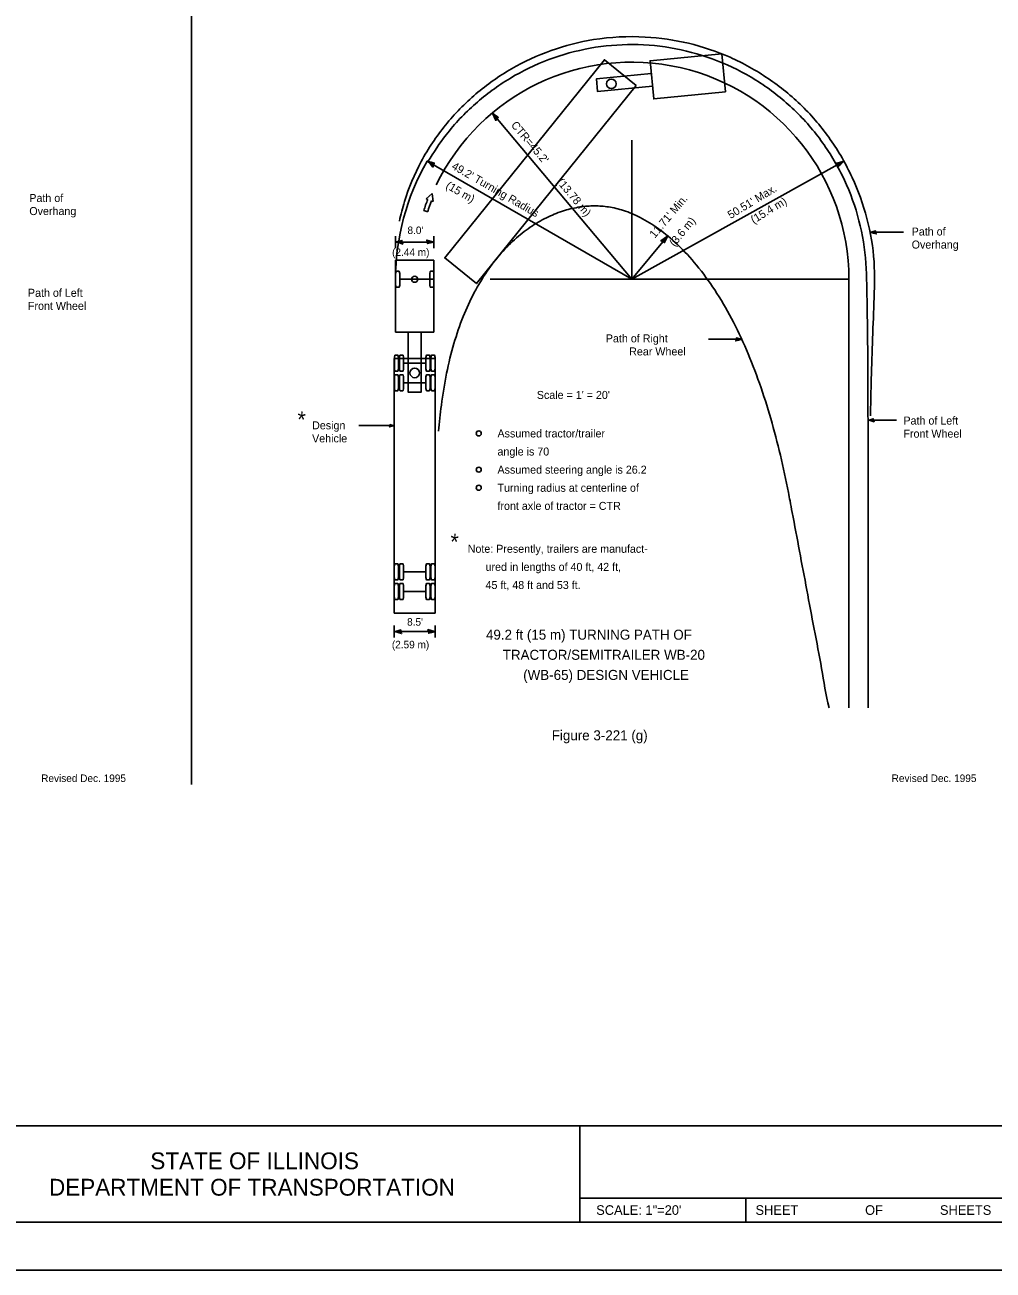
# Model space of a CAD drawing. Extents: x 2145173 to 2147094, y 2149363 to 2149822.
# Drawn here: x 2145472.5 to 2145674.1, y 2149382 to 2149641.3 of the extents above; entities that cross this region are included whole.
import ezdxf

# ---------------------------------------------------------------- set-up
doc = ezdxf.new("R2010")
doc.units = 0
for name, color, linetype in [('Design_EX_Roadway Dimensions', 7, 'Continuous'), ('Design_PR_Roadway Notes', 7, 'Continuous'), ('Level 48', 7, 'Continuous'), ('Sheets_50 Reference Boundary', 7, 'Continuous'), ('Sheets_General Details', 7, 'Continuous'), ('Sheets_Printer Plotting Border', 7, 'Continuous'), ('Topo_Building', 7, 'Continuous')]:
    doc.layers.add(name, color=color, linetype=linetype)

msp = doc.modelspace()

# ---------------------------------------------------------------- linework, layer by layer
at = {"layer": 'Design_EX_Roadway Dimensions'}
for p, q in [((2145598.877, 2149588.303), (2145569.821, 2149622.929)), ((2145598.877, 2149588.303), (2145556.269, 2149612.9050000003)), ((2145643.021, 2149612.861), (2145598.877, 2149588.303)), ((2145549.677, 2149597.305), (2145549.677, 2149594.805)), ((2145557.675, 2149597.305), (2145557.675, 2149594.805)), ((2145606.361, 2149597.3170000003), (2145598.877, 2149588.303)), ((2145557.675, 2149596.055), (2145549.677, 2149596.055)), ((2145549.427, 2149516.205), (2145549.427, 2149513.705)), ((2145557.925, 2149514.955), (2145549.427, 2149514.955)), ((2145557.925, 2149516.205), (2145557.925, 2149513.705))]:
    msp.add_line(p, q, dxfattribs=at)
for points in [[(2145570.775, 2149621.733), (2145571.055, 2149622.035), (2145570.505, 2149622.415), (2145569.821, 2149622.929), (2145570.225, 2149622.107), (2145570.539, 2149621.355), (2145570.775, 2149621.733), (2145570.9390000002, 2149621.957), (2145570.183, 2149622.499), (2145570.577, 2149621.545), (2145570.751, 2149621.879), (2145570.447, 2149622.167), (2145570.619, 2149621.791)], [(2145557.573, 2149612.107), (2145557.731, 2149612.485), (2145557.083, 2149612.6550000003), (2145556.267, 2149612.9050000003), (2145556.927, 2149612.273), (2145557.479, 2149611.671), (2145557.573, 2149612.107), (2145557.649, 2149612.373), (2145556.753, 2149612.623), (2145557.451, 2149611.863), (2145557.499, 2149612.237), (2145557.115, 2149612.403), (2145557.4050000003, 2149612.109)], [(2145641.665, 2149612.151), (2145641.909, 2149611.819), (2145642.389, 2149612.287), (2145643.021, 2149612.861), (2145642.139, 2149612.619), (2145641.341, 2149612.455), (2145641.665, 2149612.151), (2145641.857, 2149611.949), (2145642.533, 2149612.591), (2145641.519, 2149612.381), (2145641.815, 2149612.149), (2145642.1550000003, 2149612.393), (2145641.753, 2149612.295)], [(2145605.3510000003, 2149596.165), (2145605.699, 2149595.943), (2145605.977, 2149596.555), (2145606.361, 2149597.3170000003), (2145605.625, 2149596.773), (2145604.9390000002, 2149596.3310000002), (2145605.3510000003, 2149596.165), (2145605.605, 2149596.043), (2145606.001, 2149596.887), (2145605.133, 2149596.327), (2145605.4930000002, 2149596.217), (2145605.723, 2149596.5670000003), (2145605.383, 2149596.329)], [(2145551.053, 2149596.017), (2145551.007, 2149596.3850000002), (2145550.425, 2149596.225), (2145549.677, 2149596.055), (2145550.477, 2149595.859), (2145551.177, 2149595.637), (2145551.053, 2149596.017), (2145550.989, 2149596.261), (2145550.181, 2149596.055), (2145551.0670000003, 2149595.773), (2145550.935, 2149596.085), (2145550.561, 2149596.041), (2145550.921, 2149595.945)], [(2145556.299, 2149596.089), (2145556.345, 2149595.721), (2145556.929, 2149595.881), (2145557.675, 2149596.055), (2145556.875, 2149596.249), (2145556.177, 2149596.469), (2145556.299, 2149596.089), (2145556.359, 2149595.845), (2145557.171, 2149596.055), (2145556.283, 2149596.333), (2145556.415, 2149596.021), (2145556.789, 2149596.065), (2145556.431, 2149596.161)], [(2145550.803, 2149514.919), (2145550.757, 2149515.287), (2145550.175, 2149515.127), (2145549.427, 2149514.955), (2145550.227, 2149514.759), (2145550.927, 2149514.539), (2145550.803, 2149514.919), (2145550.739, 2149515.161), (2145549.931, 2149514.955), (2145550.8170000003, 2149514.675), (2145550.685, 2149514.987), (2145550.311, 2149514.943), (2145550.671, 2149514.847)], [(2145556.549, 2149514.991), (2145556.595, 2149514.623), (2145557.179, 2149514.783), (2145557.925, 2149514.955), (2145557.125, 2149515.151), (2145556.427, 2149515.3710000003), (2145556.549, 2149514.991), (2145556.609, 2149514.747), (2145557.421, 2149514.955), (2145556.533, 2149515.235), (2145556.665, 2149514.923), (2145557.039, 2149514.967), (2145556.681, 2149515.061)]]:
    msp.add_lwpolyline(points, dxfattribs=at)
at = {"layer": 'Design_PR_Roadway Notes'}
for p, q in [((2145648.515, 2149598.089), (2145655.417, 2149598.089)), ((2145621.775, 2149575.799), (2145614.861, 2149575.799)), ((2145648.057, 2149558.971), (2145653.989, 2149558.971)), ((2145549.427, 2149557.835), (2145542.063, 2149557.835))]:
    msp.add_line(p, q, dxfattribs=at)
for points in [[(2145649.667, 2149598.059), (2145649.627, 2149598.365), (2145649.141, 2149598.233), (2145648.515, 2149598.089), (2145649.183, 2149597.923), (2145649.765, 2149597.739), (2145649.667, 2149598.059), (2145649.613, 2149598.265), (2145648.935, 2149598.089), (2145649.677, 2149597.853), (2145649.565, 2149598.115), (2145649.255, 2149598.079), (2145649.557, 2149597.997)], [(2145620.629, 2149575.771), (2145620.665, 2149576.079), (2145621.151, 2149575.945), (2145621.775, 2149575.799), (2145621.109, 2149575.6350000002), (2145620.525, 2149575.453), (2145620.629, 2149575.771), (2145620.679, 2149575.975), (2145621.353, 2149575.799), (2145620.617, 2149575.565), (2145620.723, 2149575.829), (2145621.035, 2149575.789), (2145620.735, 2149575.707)], [(2145649.201, 2149558.943), (2145649.163, 2149559.251), (2145648.681, 2149559.117), (2145648.057, 2149558.971), (2145648.723, 2149558.807), (2145649.307, 2149558.625), (2145649.201, 2149558.943), (2145649.151, 2149559.149), (2145648.477, 2149558.971), (2145649.213, 2149558.737), (2145649.107, 2149559.001), (2145648.795, 2149558.963), (2145649.093, 2149558.883)], [(2145548.509, 2149557.809), (2145548.539, 2149558.057), (2145548.927, 2149557.951), (2145549.427, 2149557.835), (2145548.893, 2149557.703), (2145548.427, 2149557.557), (2145548.509, 2149557.809), (2145548.551, 2149557.973), (2145549.091, 2149557.835), (2145548.501, 2149557.647), (2145548.587, 2149557.857), (2145548.835, 2149557.825), (2145548.595, 2149557.761)]]:
    msp.add_lwpolyline(points, dxfattribs=at)
for centre in [(2145567.000101725, 2149556.208002756), (2145567.000101725, 2149548.6660947558), (2145567.000101725, 2149544.895140756)]:
    msp.add_circle(centre, 0.52085, dxfattribs=at)
at = {"layer": 'Level 48'}
msp.add_lwpolyline([(2145172.5949663925, 2149822.02663802), (2145852.5949663874, 2149822.02663802), (2145852.5949663874, 2149382.0266379816), (2145172.5949663925, 2149382.0266379816)], close=True, dxfattribs=at)
at = {"layer": 'Sheets_50 Reference Boundary'}
msp.add_lwpolyline([(2145212.5949663874, 2149812.0227396996), (2145842.5949663925, 2149812.0227396996), (2145842.5949663925, 2149412.02663802), (2145212.5949663874, 2149412.02663802)], close=True, dxfattribs=at)
at = {"layer": 'Sheets_General Details'}
for p, q in [((2145507.227, 2149483.105), (2145507.227, 2149691.445)), ((2145212.5949663874, 2149412.02663802), (2145842.5949663925, 2149412.02663802)), ((2145588.0804258105, 2149412.02663802), (2145588.0804258105, 2149392.02663802)), ((2145588.0804258105, 2149397.02663802), (2145742.0804258105, 2149397.02663802)), ((2145622.5949663827, 2149397.02663802), (2145622.5949663827, 2149392.02663802)), ((2145852.5949663874, 2149382.0266380147), (2145172.5949663874, 2149382.02663802))]:
    msp.add_line(p, q, dxfattribs=at)
msp.add_lwpolyline([(2145212.5949663874, 2149812.02663802), (2145842.5949663925, 2149812.02663802), (2145842.5949663925, 2149392.02663802), (2145212.5949663874, 2149392.02663802)], close=True, dxfattribs=at)
at = {"layer": 'Sheets_Printer Plotting Border'}
msp.add_lwpolyline([(2145172.5949663925, 2149382.0266379816), (2145852.5949664307, 2149382.0266379816), (2145852.5949664307, 2149822.02663802), (2145172.5949663925, 2149822.02663802)], close=True, dxfattribs=at)
at = {"layer": 'Topo_Building'}
for p, q in [((2145598.877, 2149617.293), (2145598.877, 2149588.303)), ((2145557.313, 2149606.153), (2145556.031, 2149605.061)), ((2145556.031, 2149605.061), (2145556.393, 2149604.929)), ((2145557.537, 2149604.487), (2145557.313, 2149606.153)), ((2145555.573, 2149602.599), (2145556.383, 2149602.361)), ((2145555.573, 2149602.599), (2145555.573, 2149602.599)), ((2145557.183, 2149604.627), (2145557.537, 2149604.487)), ((2145557.675, 2149592.305), (2145549.677, 2149592.305)), ((2145549.677, 2149592.305), (2145549.677, 2149577.303)), ((2145557.675, 2149592.305), (2145557.675, 2149577.303)), ((2145557.675, 2149588.303), (2145550.541, 2149588.303)), ((2145569.361, 2149588.303), (2145598.877, 2149588.303)), ((2145644.079, 2149588.303), (2145598.877, 2149588.303)), ((2145644.079, 2149499.069), (2145644.079, 2149588.303)), ((2145557.675, 2149577.303), (2145549.677, 2149577.303)), ((2145549.427, 2149571.803), (2145557.925, 2149571.803)), ((2145549.427, 2149518.801), (2145549.427, 2149571.803)), ((2145557.925, 2149571.803), (2145557.925, 2149518.801)), ((2145556.007, 2149570.843), (2145551.353, 2149570.843)), ((2145556.007, 2149566.759), (2145551.353, 2149566.759)), ((2145556.005, 2149527.3850000002), (2145551.3510000003, 2149527.3850000002)), ((2145556.005, 2149523.301), (2145551.3510000003, 2149523.301)), ((2145557.925, 2149518.801), (2145549.427, 2149518.801)), ((2145639.945, 2149499.069), (2145639.945, 2149499.065))]:
    msp.add_line(p, q, dxfattribs=at)
for points in [[(2145599.7970000003, 2149628.6550000003), (2145566.525, 2149587.399), (2145559.909, 2149592.735), (2145593.181, 2149633.9930000002), (2145599.7970000003, 2149628.6550000003)], [(2145618.3850000002, 2149627.305), (2145603.4590000003, 2149625.835), (2145602.673, 2149633.801), (2145617.603, 2149635.267), (2145618.3850000002, 2149627.305)], [(2145603.195, 2149628.4930000002), (2145591.751, 2149627.367), (2145591.491, 2149630.021), (2145602.935, 2149631.147)], [(2145549.677, 2149589.503), (2145549.781, 2149589.949), (2145549.841, 2149589.971), (2145550.377, 2149589.971), (2145550.435, 2149589.949), (2145550.541, 2149589.503), (2145550.541, 2149587.103), (2145550.435, 2149586.657), (2145550.377, 2149586.637), (2145549.841, 2149586.637), (2145549.781, 2149586.657), (2145549.677, 2149587.103), (2145549.677, 2149589.503)], [(2145556.809, 2149589.503), (2145556.915, 2149589.949), (2145556.975, 2149589.971), (2145557.509, 2149589.971), (2145557.569, 2149589.949), (2145557.675, 2149589.503), (2145557.675, 2149587.103), (2145557.569, 2149586.657), (2145557.509, 2149586.637), (2145556.975, 2149586.637), (2145556.915, 2149586.657), (2145556.809, 2149587.103), (2145556.809, 2149589.503)], [(2145555.009, 2149577.303), (2145555.009, 2149564.773), (2145552.341, 2149564.773), (2145552.341, 2149577.303), (2145555.009, 2149577.303)], [(2145549.429, 2149572.043), (2145549.533, 2149572.489), (2145549.593, 2149572.509), (2145550.129, 2149572.509), (2145550.187, 2149572.489), (2145550.293, 2149572.043), (2145550.293, 2149569.643), (2145550.187, 2149569.197), (2145550.129, 2149569.179), (2145549.593, 2149569.179), (2145549.533, 2149569.197), (2145549.429, 2149569.643), (2145549.429, 2149572.043)], [(2145550.483, 2149572.043), (2145550.589, 2149572.489), (2145550.653, 2149572.509), (2145551.183, 2149572.509), (2145551.241, 2149572.489), (2145551.353, 2149572.043), (2145551.353, 2149569.643), (2145551.241, 2149569.197), (2145551.183, 2149569.179), (2145550.653, 2149569.179), (2145550.589, 2149569.197), (2145550.483, 2149569.643), (2145550.483, 2149572.043)], [(2145556.007, 2149572.043), (2145556.113, 2149572.489), (2145556.173, 2149572.509), (2145556.707, 2149572.509), (2145556.765, 2149572.489), (2145556.8710000003, 2149572.043), (2145556.8710000003, 2149569.643), (2145556.765, 2149569.197), (2145556.707, 2149569.179), (2145556.173, 2149569.179), (2145556.113, 2149569.197), (2145556.007, 2149569.643), (2145556.007, 2149572.043)], [(2145557.061, 2149572.043), (2145557.167, 2149572.489), (2145557.227, 2149572.509), (2145557.761, 2149572.509), (2145557.821, 2149572.489), (2145557.927, 2149572.043), (2145557.927, 2149569.643), (2145557.821, 2149569.197), (2145557.761, 2149569.179), (2145557.227, 2149569.179), (2145557.167, 2149569.197), (2145557.061, 2149569.643), (2145557.061, 2149572.043)], [(2145549.429, 2149567.9590000003), (2145549.533, 2149568.4050000003), (2145549.593, 2149568.429), (2145550.129, 2149568.429), (2145550.187, 2149568.4050000003), (2145550.293, 2149567.9590000003), (2145550.293, 2149565.559), (2145550.187, 2149565.113), (2145550.129, 2149565.093), (2145549.593, 2149565.093), (2145549.533, 2149565.113), (2145549.429, 2149565.559), (2145549.429, 2149567.9590000003)], [(2145550.483, 2149567.9590000003), (2145550.589, 2149568.4050000003), (2145550.653, 2149568.429), (2145551.183, 2149568.429), (2145551.241, 2149568.4050000003), (2145551.353, 2149567.9590000003), (2145551.353, 2149565.559), (2145551.241, 2149565.113), (2145551.183, 2149565.093), (2145550.653, 2149565.093), (2145550.589, 2149565.113), (2145550.483, 2149565.559), (2145550.483, 2149567.9590000003)], [(2145556.007, 2149567.9590000003), (2145556.113, 2149568.4050000003), (2145556.173, 2149568.429), (2145556.707, 2149568.429), (2145556.765, 2149568.4050000003), (2145556.8710000003, 2149567.9590000003), (2145556.8710000003, 2149565.559), (2145556.765, 2149565.113), (2145556.707, 2149565.093), (2145556.173, 2149565.093), (2145556.113, 2149565.113), (2145556.007, 2149565.559), (2145556.007, 2149567.9590000003)], [(2145557.061, 2149567.9590000003), (2145557.167, 2149568.4050000003), (2145557.227, 2149568.429), (2145557.761, 2149568.429), (2145557.821, 2149568.4050000003), (2145557.927, 2149567.9590000003), (2145557.927, 2149565.559), (2145557.821, 2149565.113), (2145557.761, 2149565.093), (2145557.227, 2149565.093), (2145557.167, 2149565.113), (2145557.061, 2149565.559), (2145557.061, 2149567.9590000003)], [(2145549.427, 2149528.585), (2145549.531, 2149529.029), (2145549.591, 2149529.051), (2145550.127, 2149529.051), (2145550.185, 2149529.029), (2145550.291, 2149528.585), (2145550.291, 2149526.185), (2145550.185, 2149525.739), (2145550.127, 2149525.719), (2145549.591, 2149525.719), (2145549.531, 2149525.739), (2145549.427, 2149526.185), (2145549.427, 2149528.585)], [(2145550.481, 2149528.585), (2145550.587, 2149529.029), (2145550.651, 2149529.051), (2145551.181, 2149529.051), (2145551.239, 2149529.029), (2145551.3510000003, 2149528.585), (2145551.3510000003, 2149526.185), (2145551.239, 2149525.739), (2145551.181, 2149525.719), (2145550.651, 2149525.719), (2145550.587, 2149525.739), (2145550.481, 2149526.185), (2145550.481, 2149528.585)], [(2145556.005, 2149528.585), (2145556.111, 2149529.029), (2145556.171, 2149529.051), (2145556.705, 2149529.051), (2145556.7630000003, 2149529.029), (2145556.869, 2149528.585), (2145556.869, 2149526.185), (2145556.7630000003, 2149525.739), (2145556.705, 2149525.719), (2145556.171, 2149525.719), (2145556.111, 2149525.739), (2145556.005, 2149526.185), (2145556.005, 2149528.585)], [(2145557.059, 2149528.585), (2145557.165, 2149529.029), (2145557.225, 2149529.051), (2145557.759, 2149529.051), (2145557.819, 2149529.029), (2145557.925, 2149528.585), (2145557.925, 2149526.185), (2145557.819, 2149525.739), (2145557.759, 2149525.719), (2145557.225, 2149525.719), (2145557.165, 2149525.739), (2145557.059, 2149526.185), (2145557.059, 2149528.585)], [(2145549.427, 2149524.501), (2145549.531, 2149524.947), (2145549.591, 2149524.969), (2145550.127, 2149524.969), (2145550.185, 2149524.947), (2145550.291, 2149524.501), (2145550.291, 2149522.1010000003), (2145550.185, 2149521.653), (2145550.127, 2149521.6350000002), (2145549.591, 2149521.6350000002), (2145549.531, 2149521.653), (2145549.427, 2149522.1010000003), (2145549.427, 2149524.501)], [(2145550.481, 2149524.501), (2145550.587, 2149524.947), (2145550.651, 2149524.969), (2145551.181, 2149524.969), (2145551.239, 2149524.947), (2145551.3510000003, 2149524.501), (2145551.3510000003, 2149522.1010000003), (2145551.239, 2149521.653), (2145551.181, 2149521.6350000002), (2145550.651, 2149521.6350000002), (2145550.587, 2149521.653), (2145550.481, 2149522.1010000003), (2145550.481, 2149524.501)], [(2145556.005, 2149524.501), (2145556.111, 2149524.947), (2145556.171, 2149524.969), (2145556.705, 2149524.969), (2145556.7630000003, 2149524.947), (2145556.869, 2149524.501), (2145556.869, 2149522.1010000003), (2145556.7630000003, 2149521.653), (2145556.705, 2149521.6350000002), (2145556.171, 2149521.6350000002), (2145556.111, 2149521.653), (2145556.005, 2149522.1010000003), (2145556.005, 2149524.501)], [(2145557.059, 2149524.501), (2145557.165, 2149524.947), (2145557.225, 2149524.969), (2145557.759, 2149524.969), (2145557.819, 2149524.947), (2145557.925, 2149524.501), (2145557.925, 2149522.1010000003), (2145557.819, 2149521.653), (2145557.759, 2149521.6350000002), (2145557.225, 2149521.6350000002), (2145557.165, 2149521.653), (2145557.059, 2149522.1010000003), (2145557.059, 2149524.501)]]:
    msp.add_lwpolyline(points, dxfattribs=at)
for centre, radius in [((2145594.605968842, 2149628.9877561904), 1.000032), ((2145553.676758725, 2149588.3027797556), 0.6250200000000001), ((2145553.6775646517, 2149568.80125922), 1.000015999488)]:
    msp.add_circle(centre, radius, dxfattribs=at)
for centre, radius, start, end in [((2145598.876121725, 2149588.3027797556), 45.2014464, 0, 154.23042777777778), ((2145598.876121725, 2149588.3027797556), 49.200429072445814, 149.99871944444445, 180), ((2145577.9823478013, 2149596.0393770384), 23.349365893007278, 157.62716111111112, 163.68590833333334), ((2145577.9823478013, 2149596.0393770384), 22.501897668198055, 157.5763611111111, 163.69109166666667)]:
    msp.add_arc(centre, radius, start, end, dxfattribs=at)
for points in [[(2145550.471, 2149600.425), (2145551.561, 2149604.467), (2145555.041, 2149612.8310000002), (2145560.065, 2149620.381), (2145566.409, 2149626.8710000003), (2145573.829, 2149632.109), (2145582.089, 2149635.9050000003), (2145590.897, 2149638.183), (2145601.685, 2149638.733), (2145610.703, 2149637.423), (2145619.327, 2149634.505), (2145627.2770000002, 2149630.083), (2145634.335, 2149624.343), (2145640.211, 2149617.395), (2145644.747, 2149609.505), (2145647.841, 2149600.943), (2145649.307, 2149591.943), (2145649.293, 2149583.383), (2145648.969, 2149574.931), (2145648.7090000003, 2149566.497), (2145648.575, 2149559.843)], [(2145556.411, 2149612.821), (2145560.203, 2149618.361), (2145566.313, 2149624.837), (2145573.517, 2149630.123), (2145581.5810000002, 2149634.031), (2145590.233, 2149636.4050000003), (2145599.093, 2149637.165), (2145608.039, 2149636.291), (2145616.677, 2149633.795), (2145624.717, 2149629.755), (2145631.879, 2149624.311), (2145637.925, 2149617.645), (2145642.645, 2149609.979), (2145645.879, 2149601.579), (2145647.515, 2149592.729), (2145647.855, 2149583.869), (2145647.983, 2149575.089), (2145648.037, 2149566.453), (2145648.059, 2149557.921), (2145648.069, 2149549.455), (2145648.077, 2149541.033), (2145648.079, 2149532.641), (2145648.079, 2149524.271), (2145648.079, 2149515.909), (2145648.079, 2149507.559), (2145648.079, 2149499.213), (2145648.079, 2149499.069)], [(2145558.647, 2149556.661), (2145559.227, 2149562.0810000002), (2145560.325, 2149568.753), (2145561.841, 2149574.923), (2145563.773, 2149580.543), (2145566.075, 2149585.531), (2145568.745, 2149589.9590000003), (2145571.699, 2149593.751), (2145574.863, 2149596.903), (2145578.165, 2149599.415), (2145581.517, 2149601.307), (2145584.847, 2149602.605), (2145588.077, 2149603.347), (2145591.137, 2149603.5810000002), (2145594.025, 2149603.363), (2145597.131, 2149602.617), (2145600.6010000003, 2149601.165), (2145604.403, 2149598.829), (2145608.387, 2149595.519), (2145612.359, 2149591.233), (2145616.147, 2149586.069), (2145619.627, 2149580.151), (2145622.737, 2149573.631), (2145625.461, 2149566.643), (2145627.805, 2149559.299), (2145629.803, 2149551.693), (2145631.491, 2149543.893), (2145631.823, 2149542.1550000003)], [(2145631.815, 2149542.1550000003), (2145632.273, 2149539.769), (2145633.793, 2149531.7090000003), (2145635.319, 2149523.611), (2145636.853, 2149515.473), (2145638.395, 2149507.293), (2145639.943, 2149499.077), (2145639.945, 2149499.069)]]:
    msp.add_spline(points, degree=3, dxfattribs=at)

# ---------------------------------------------------------------- texts
at = {"layer": 'Design_EX_Roadway Dimensions'}
for s, height, rotation, p in [("CTR=45.2'", 1.6646400000000001, 310.0029944444445, (2145573.6227288595, 2149620.3531545973)), ("49.2' Turning Radius", 1.6645979999999998, 330.0029944444444, (2145561.2150342674, 2149611.3847974353)), ('(15 m)', 1.6645979999999994, 330.0029944444444, (2145559.989809551, 2149607.3586170906)), ('(13.78 m)', 1.6646400000000001, 310.0029944444445, (2145583.1627990236, 2149608.4968899)), ("11.71' Min.", 1.6646400000000001, 49.99962777777778, (2145603.669477852, 2149596.7416307563)), ("50.51' Max.", 1.6646400000000001, 31.28142777777778, (2145619.4611753374, 2149600.8172154566)), ('(15.4 m)', 1.6646400000000001, 31.28142777777778, (2145624.247476081, 2149599.8052796084)), ('(3.6 m)', 1.6646400000000001, 50.29962777777778, (2145607.7731891926, 2149594.9972263947))]:
    msp.add_text(s, height=height, rotation=rotation, dxfattribs=at).set_placement(p)
for s, height, p in [("8.0'", 1.5625440000000002, (2145552.1675813883, 2149597.714178045)), ('(2.44 m)', 1.5625440000000002, (2145548.9620640296, 2149593.1523840753)), ("8.5'", 1.562508, (2145552.0857565426, 2149516.186305292)), ('(2.59 m)', 1.5625440000000002, (2145548.9174713385, 2149511.4701098083))]:
    msp.add_text(s, height=height, dxfattribs=at).set_placement(p)
at = {"layer": 'Design_PR_Roadway Notes'}
for s, height, p in [('Path of', 1.666704, (2145473.423, 2149604.3850000002)), ('Overhang', 1.666704, (2145473.423, 2149601.667)), ('Path of', 1.666704, (2145657.147, 2149597.409)), ('Overhang', 1.666704, (2145657.147, 2149594.6890000002)), ('Path of Left', 1.666704, (2145473.1350000002, 2149584.651)), ('Front Wheel', 1.666704, (2145473.1350000002, 2149581.933)), ('Path of Right', 1.666704, (2145593.469, 2149575.163)), ('Rear Wheel', 1.666704, (2145598.325, 2149572.445)), ("Scale = 1' = 20'", 1.665, (2145579.099, 2149563.389)), ('Design', 1.666704, (2145532.303, 2149557.059)), ('Path of Left', 1.666704, (2145655.433, 2149558.051)), ('Vehicle', 1.666704, (2145532.303, 2149554.341)), ('Assumed tractor/trailer', 1.6646400000000001, (2145570.9050000003, 2149555.373)), ('Front Wheel', 1.666704, (2145655.433, 2149555.333)), ('angle is 70', 1.6646400000000001, (2145570.9050000003, 2149551.603)), ('Assumed steering angle is 26.2', 1.6646400000000001, (2145570.9050000003, 2149547.8310000002)), ('Turning radius at centerline of', 1.6646400000000001, (2145570.9050000003, 2149544.061)), ('front axle of tractor = CTR', 1.6646400000000001, (2145570.9050000003, 2149540.289)), ('Note: Presently, trailers are manufact-', 1.664592, (2145564.7090000003, 2149531.361)), ('      ured in lengths of 40 ft, 42 ft,', 1.664592, (2145564.7090000003, 2149527.591)), ('      45 ft, 48 ft and 53 ft.', 1.664592, (2145564.7090000003, 2149523.823)), ('49.2 ft (15 m) TURNING PATH OF', 2.0834040000000003, (2145568.508295685, 2149513.2688080003)), ('TRACTOR/SEMITRAILER WB-20', 2.0834040000000003, (2145572.002508693, 2149509.0794039997)), ('(WB-65) DESIGN VEHICLE', 2.0834040000000003, (2145576.2595428503, 2149504.89)), ('Figure 3-221 (g)', 2.0834040000000003, (2145582.206266866, 2149492.321788)), ('Revised Dec. 1995', 1.5625440000000002, (2145475.893, 2149483.643)), ('Revised Dec. 1995', 1.5625440000000002, (2145652.983, 2149483.643))]:
    msp.add_text(s, height=height, dxfattribs=at).set_placement(p)
for p in [(2145529.053, 2149557.539), (2145560.913, 2149532.083)]:
    msp.add_text('*', height=3.3292800000000002, rotation=355, dxfattribs=at).set_placement(p)
at = {"layer": 'Sheets_General Details'}
for s, height, p in [('STATE OF ILLINOIS', 3.50004, (2145498.623134007, 2149403.02663802)), ('DEPARTMENT OF TRANSPORTATION', 3.50004, (2145477.5255100676, 2149397.5265980177)), ('SCALE: 1"=20\'   ', 1.9999991999999998, (2145591.4635707233, 2149393.526488617)), ('SHEET', 1.9999991999999998, (2145624.6350344275, 2149393.526488617)), ('OF', 1.9999991999999998, (2145647.4532018173, 2149393.526488617)), ('SHEETS', 1.9999991999999998, (2145663.036541433, 2149393.526488617))]:
    msp.add_text(s, height=height, dxfattribs=at).set_placement(p)

doc.saveas('drawing.dxf')
